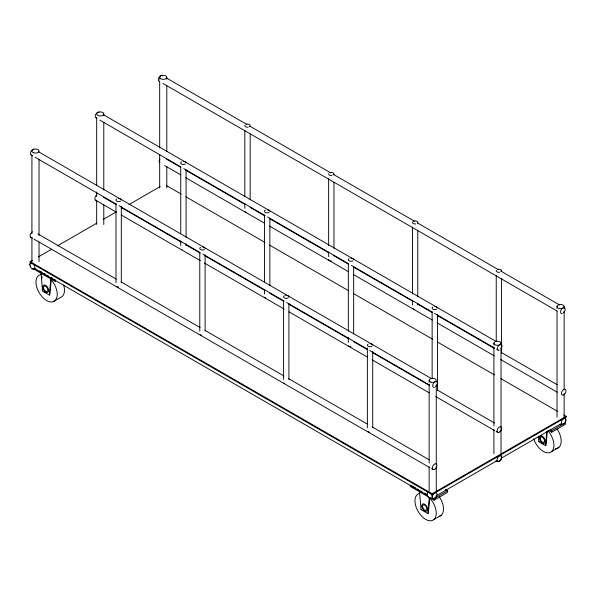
<?xml version="1.0" encoding="UTF-8"?>
<svg xmlns="http://www.w3.org/2000/svg" width="596" height="596" viewBox="0 0 596 596"><rect width="100%" height="100%" fill="white"/><g stroke="black" fill="none" stroke-linecap="round" stroke-linejoin="round"><path stroke-width="0.89" d="M41.005 272.342L42.554 291.131L49.341 295.05L50.876 278.205M51.331 278.786L49.878 294.744L49.341 295.05M419.554 491.752L421.029 509.647L427.824 513.566L429.276 497.608M429.723 498.189L428.353 513.253L427.824 513.566M538.277 436.332L538.717 441.696L545.504 445.614L546.8 431.437M547.329 431.124L546.04 445.309L545.504 445.614M563.786 414.958L566.2 416.351L566.2 417.125L432.122 494.538L30.113 262.434L30.113 261.666L32.519 260.273M38.144 257.025L51.792 249.15M57.41 245.902L96.753 223.187M103.175 219.484L116.019 212.064M128.863 204.651L160.175 186.57M53.111 301.718L60.352 297.538A15.049 8.687 60 0 0 63.66 284.985M30.113 261.666L432.122 493.764L566.2 416.351M436.205 495.76L497.295 460.492M501.31 458.175L560.791 423.838M434.044 500.171L447.618 492.333L447.618 490.784L434.044 498.621L434.044 500.171L430.081 497.883M550.145 429.761L551.732 430.677L565.306 422.84L565.306 424.389L551.732 432.227L548.558 430.401M421.029 509.647L421.566 509.334M538.717 441.696L539.253 441.39M434.03 519.429L441.263 515.249M551.717 451.485L558.951 447.305M166.239 77.89L246.848 124.43M250.074 126.292L330.683 172.833M333.104 174.226L414.518 221.235M417.744 223.09L498.345 269.63M500.767 271.031L559.614 305.003M163.006 83.5L557.178 311.075M103.153 114.574L496.528 341.687M99.919 120.183L180.528 166.724M183.747 168.586L265.168 215.588M267.582 216.981L348.191 263.521M351.416 265.384L432.025 311.924M434.439 313.317L494.091 347.759M496.513 349.152L498.122 350.083M166.291 159.02L180.804 167.401M185.639 170.188L245.291 204.629M250.126 207.423L264.639 215.797M269.474 218.59L328.314 252.562M333.157 255.356L348.466 264.199M353.301 266.993L412.953 301.427M417.789 304.221L432.301 312.602M437.136 315.388L494.367 348.436M501.623 352.623L557.245 384.733M164.667 165.561L180.789 174.866M185.624 177.66L264.624 223.269M269.459 226.063L348.451 271.672M353.294 274.458L432.286 320.067M437.121 322.861L494.36 355.901M500.804 359.626L557.23 392.205M166.604 185.647L181.109 194.02M185.945 196.814L264.892 242.393M269.727 245.187L348.682 290.766M353.51 293.56L432.465 339.139M437.3 341.933L494.501 374.959M500.945 378.676L557.335 411.233M38.405 151.697L431.772 378.81M542.271 443.133L543.775 444.005M31.134 154.982L32.75 155.914M35.164 157.307L116.578 204.309M118.999 205.709L199.608 252.25M202.834 254.105L284.247 301.114M286.661 302.507L367.27 349.047M369.691 350.441L429.343 384.882M103.607 197.336L116.503 204.778M121.338 207.572L180.99 242.013M185.825 244.807L200.338 253.181M204.368 255.513L264.825 290.416M269.66 293.202L283.361 301.114M289.008 304.377L348.653 338.811M353.495 341.605L367.196 349.517M372.031 352.31L429.262 385.351M437.322 390.007L494.553 423.048M95.531 200.152L116.488 212.25M121.323 215.044L200.323 260.653M204.353 262.978L284.158 309.056M288.993 311.842L367.181 356.989M372.016 359.783L429.254 392.824M435.698 396.549L494.546 430.521M496.155 431.452L497.764 432.383M38.047 233.99L116.242 279.137M121.077 281.93L200.07 327.539M204.905 330.326L283.905 375.934M288.74 378.728L366.935 423.868M372.575 427.131L429.001 459.71M30.783 237.275L32.393 238.206M34.002 239.138L429.791 467.644M431.407 468.575L433.016 469.506M445.242 489.413L447.618 490.784M39.723 270.964L42.1 272.342M43.687 273.251L45.274 274.167M46.853 275.084L48.44 276M50.816 277.371L52.396 278.28M53.983 279.196L55.562 280.113L55.562 281.662L32.601 268.401M411.076 485.368L415.829 488.109M417.409 489.025L418.995 489.934M420.582 490.851L422.162 491.767M424.538 493.138L426.125 494.054M34.814 268.632L427.377 495.276M428.502 496.975L410.286 486.455L410.286 484.906M44.596 291.697L46.101 292.569M41.906 276.514L42.055 278.302M564.136 306.553A3.554 2.056 0 0 1 558.802 308.326A3.554 2.056 0 0 1 558.802 304.772A3.554 2.056 0 0 1 564.136 306.553L564.136 308.408M564.136 311.194L564.136 389.225M564.136 393.867L564.136 418.019M557.022 306.553L557.022 308.408M557.022 311.194L557.022 417.096M551.732 430.677L551.732 432.227M501.571 278.243L501.571 353.443M501.02 343.251A3.554 2.056 0 0 1 495.686 345.024A3.554 2.056 0 0 1 495.686 341.471A3.554 2.056 0 0 1 501.02 343.251L501.02 345.106M501.02 347.893L501.02 456.581M496.237 275.456L496.237 341.374M493.913 343.251L493.913 345.106M493.913 346.961L493.913 425.924M493.913 429.642L493.913 453.794M437.464 314.584L437.464 390.708M436.272 385.016L436.272 464.902M436.272 466.765L436.272 490.918M432.13 311.797L432.13 378.639M432.122 493.764L432.122 494.538M429.157 380.375L429.157 382.23M429.157 384.085L429.157 463.047M429.157 466.765L429.157 490.918M417.774 230.786L417.774 296.704M417.774 303.2L417.774 305.055M412.439 227.076L412.439 293.917M412.439 300.414L412.439 305.055M372.716 351.707L372.716 427.831M367.382 347.99L367.382 427.831M353.666 267.135L353.666 333.976M348.332 263.417L348.332 331.19M348.332 337.686L348.332 342.327M333.969 182.406L333.969 248.323M328.642 178.696L328.642 245.537M328.642 252.034L328.642 256.675M288.911 303.327L288.911 379.451M283.584 300.54L283.584 379.451M269.869 218.747L269.869 285.596M264.535 215.037L264.535 281.878M264.535 289.306L264.535 293.947M250.171 134.025L250.171 199.943M244.837 130.315L244.837 196.226M244.837 203.653L244.837 208.295M205.113 254.946L205.113 331.071M199.779 252.16L199.779 331.071M186.071 169.443L186.071 237.215M186.071 243.712L186.071 245.567M180.737 166.656L180.737 233.498M180.737 240.926L180.737 245.567M166.783 77.301A3.554 2.056 0 0 1 161.449 79.074A3.554 2.056 0 0 1 161.449 75.521A3.554 2.056 0 0 1 166.783 77.301L166.783 79.156M166.783 85.66L166.783 151.615M166.783 166.478L166.783 187.837M159.676 77.301L159.676 79.156M159.676 81.011L159.676 147.897M159.676 154.401L159.676 187.837M121.316 206.566L121.316 282.69M115.982 203.78L115.982 282.69M103.786 113.933A3.554 2.056 0 0 1 98.452 115.706A3.554 2.056 0 0 1 98.452 112.152A3.554 2.056 0 0 1 103.786 113.933L103.786 115.788M103.786 122.292L103.786 190.102M103.786 204.964L103.786 224.476M96.671 117.643L96.671 185.46M96.671 191.964L96.671 196.605M96.671 200.323L96.671 224.476M39.031 159.415L39.031 235.584M39.031 242.088L39.031 261.599M31.923 155.698L31.923 233.729M31.923 237.446L31.923 261.599M436.145 495.954A3.554 2.056 0 0 1 434.491 498.263M433.635 498.472A3.554 2.056 0 0 1 430.2 497.943M369.356 432.107A2.667 1.542 0 0 1 367.739 431.392M371.934 346.298A2.667 1.542 0 0 1 368.164 346.298A2.667 1.542 0 0 1 368.164 344.123M370.049 343.668A2.667 1.542 0 0 1 372.716 345.211M284.359 383.325A2.667 1.542 0 0 1 283.942 383.005M285.558 295.34A2.667 1.542 0 0 1 288.822 297.225M288.136 297.918A2.667 1.542 0 0 1 284.359 297.918A2.667 1.542 0 0 1 284.359 295.735M31.61 155.124A3.241 1.87 -60 0 1 30.768 152.002A3.241 1.87 -60 0 1 33.898 149.224M434.395 387.303A3.241 1.87 -60 0 1 433.113 383.973A3.241 1.87 -60 0 1 436.868 381.805A3.241 1.87 -60 0 1 435.587 386.618M118.649 287.019A2.667 1.542 0 0 1 117.963 286.967M117.315 286.81A2.667 1.542 0 0 1 116.339 286.244M120.534 201.15A2.667 1.542 0 0 1 116.764 201.15A2.667 1.542 0 0 1 116.764 198.975M118.649 198.528A2.667 1.542 0 0 1 121.316 200.062M201.761 335.347A2.667 1.542 0 0 1 201.113 335.19M200.561 334.945A2.667 1.542 0 0 1 200.137 334.624M204.331 249.538A2.667 1.542 0 0 1 200.561 249.538A2.667 1.542 0 0 1 200.561 247.355M202.446 246.908A2.667 1.542 0 0 1 205.113 248.443M31.253 237.424A3.241 1.87 -60 0 1 30.187 235.062A3.241 1.87 -60 0 1 32.4 231.829M30.783 266.3A3.241 1.87 -60 0 1 30.418 265.965M30.187 264.095A3.241 1.87 -60 0 1 30.783 262.568M36.401 269.154A3.554 2.056 0 0 1 33.704 268.945M563.66 423.689A3.554 2.056 0 0 1 559.659 424.65M497.571 269.481A2.667 1.542 0 0 1 500.789 269.727A2.667 1.542 0 0 1 501.214 271.582M499.59 272.298A2.667 1.542 0 0 1 496.326 270.413M414.414 309.331A2.667 1.542 0 0 1 412.797 308.616M413.222 221.347A2.667 1.542 0 0 1 416.731 221.213A2.667 1.542 0 0 1 417.416 223.202M415.792 223.917A2.667 1.542 0 0 1 412.529 222.032M159.445 81.317A3.241 1.87 -60 0 1 158.976 77.435A3.241 1.87 -60 0 1 162.574 75.901M562.237 313.496A3.241 1.87 -60 0 1 560.955 310.166A3.241 1.87 -60 0 1 564.703 307.998A3.241 1.87 -60 0 1 563.421 312.811M246.819 212.571A2.667 1.542 0 0 1 244.934 211.483M246.17 124.341A2.667 1.542 0 0 1 249.62 124.735A2.667 1.542 0 0 1 249.389 126.762M248.197 127.157A2.667 1.542 0 0 1 244.934 125.272M331.301 261.003A2.667 1.542 0 0 1 328.992 260.236M328.731 259.863A2.667 1.542 0 0 1 328.642 259.461M329.968 172.721A2.667 1.542 0 0 1 333.194 172.967A2.667 1.542 0 0 1 333.611 174.822M331.994 175.537A2.667 1.542 0 0 1 328.731 173.652M159.832 162.768A3.241 1.87 -60 0 1 159.832 159.028M429.716 498.092A15.049 8.687 60 0 1 434.566 518.863A15.049 8.687 60 0 1 418.392 511.912A15.049 8.687 60 0 1 419.159 493.555M439.356 496.915A15.049 8.687 60 0 1 439.297 516.374M428.524 508.306A4.15 2.399 60 0 1 428.315 509.923M547.91 430.699A15.049 8.687 60 0 1 550.793 452.155A15.049 8.687 60 0 1 533.673 438.798M557.044 428.964A15.049 8.687 60 0 1 555.412 448.669M500.901 458.831A3.554 2.056 0 0 1 499.627 460.991A3.554 2.056 0 0 1 495.686 461.14M436.682 309.175A2.667 1.542 0 0 1 432.912 309.175A2.667 1.542 0 0 1 432.912 307M434.797 306.545A2.667 1.542 0 0 1 437.464 308.087M350.999 346.656A2.667 1.542 0 0 1 350.306 346.604M349.666 346.447A2.667 1.542 0 0 1 348.69 345.881M352.884 260.795A2.667 1.542 0 0 1 349.114 260.795A2.667 1.542 0 0 1 349.114 258.612M350.999 258.165A2.667 1.542 0 0 1 353.666 259.707M96.917 117.948A3.241 1.87 -60 0 1 95.524 114.879A3.241 1.87 -60 0 1 99.122 112.249M499.15 350.18A3.241 1.87 -60 0 1 497.757 347.103A3.241 1.87 -60 0 1 501.363 344.481A3.241 1.87 -60 0 1 500.886 348.913M182.071 249.687A2.667 1.542 0 0 1 181.519 249.441M185.289 164.034A2.667 1.542 0 0 1 181.519 164.034A2.667 1.542 0 0 1 181.519 161.851M183.404 161.404A2.667 1.542 0 0 1 186.071 162.939M265.868 298.067A2.667 1.542 0 0 1 265.317 297.821M264.892 297.501A2.667 1.542 0 0 1 264.624 297.136M269.087 212.414A2.667 1.542 0 0 1 265.317 212.414A2.667 1.542 0 0 1 265.317 210.232M267.202 209.785A2.667 1.542 0 0 1 269.869 211.327M96.008 200.301A3.241 1.87 -60 0 1 94.883 198.312A3.241 1.87 -60 0 1 96.559 195.138M564.814 417.409A3.554 2.056 60 0 1 565.209 421.141M51.144 279.748A15.049 8.687 60 0 1 55.033 300.608A15.049 8.687 60 0 1 38.457 291.437A15.049 8.687 60 0 1 41.653 274.503M435.229 497.943L434.044 498.621A3.241 1.87 -60 0 1 432.763 495.291A3.241 1.87 -60 0 1 436.51 493.13A3.241 1.87 -60 0 1 435.229 497.943M430.938 382.148A3.554 2.056 0 0 0 436.272 380.375A3.554 2.056 0 0 0 430.938 378.594A3.554 2.056 0 0 0 430.938 382.148M435.229 468.91A3.241 1.87 -60 0 0 436.257 463.897A3.241 1.87 -60 0 0 432.42 467.294A3.241 1.87 -60 0 0 435.229 468.91M33.704 152.829A3.554 2.056 0 0 0 39.031 151.056A3.554 2.056 0 0 0 33.704 149.276A3.554 2.056 0 0 0 33.704 152.829M564.278 423.436A3.241 1.87 -60 0 0 565.306 418.414A3.241 1.87 -60 0 0 561.477 421.812A3.241 1.87 -60 0 0 564.278 423.436M564.278 394.403A3.241 1.87 -60 0 0 565.306 389.389A3.241 1.87 -60 0 0 561.477 392.786A3.241 1.87 -60 0 0 564.278 394.403M421.782 506.332A4.15 2.399 60 0 0 426.468 511.308A4.15 2.399 60 0 0 425.827 505.11A4.15 2.399 60 0 0 421.782 506.332M422.586 506.682A3.002 1.728 60 0 0 425.976 510.273A3.002 1.728 60 0 0 425.507 505.795A3.002 1.728 60 0 0 422.586 506.682M539.462 438.388A4.15 2.399 60 0 0 544.155 443.364A4.15 2.399 60 0 0 543.507 437.166A4.15 2.399 60 0 0 539.462 438.388M540.274 438.738A3.002 1.728 60 0 0 543.664 442.329A3.002 1.728 60 0 0 543.194 437.851A3.002 1.728 60 0 0 540.274 438.738M499.977 460.82A3.241 1.87 -60 0 0 501.005 455.798A3.241 1.87 -60 0 0 497.176 459.196A3.241 1.87 -60 0 0 499.977 460.82M499.977 431.787A3.241 1.87 -60 0 0 501.005 426.773A3.241 1.87 -60 0 0 497.176 430.17A3.241 1.87 -60 0 0 499.977 431.787M29.8 264.639A3.554 2.056 60 0 0 33.57 269.332A3.554 2.056 60 0 0 33.57 264.304A3.554 2.056 60 0 0 29.8 264.639M427.094 494.017A3.554 2.056 60 0 0 430.863 498.71A3.554 2.056 60 0 0 430.863 493.682A3.554 2.056 60 0 0 427.094 494.017M42.778 287.54A4.15 2.399 60 0 0 47.479 292.487A4.15 2.399 60 0 0 46.801 286.274A4.15 2.399 60 0 0 42.778 287.54M43.583 287.883A3.002 1.728 60 0 0 46.98 291.451A3.002 1.728 60 0 0 46.488 286.967A3.002 1.728 60 0 0 43.583 287.883"/></g></svg>
